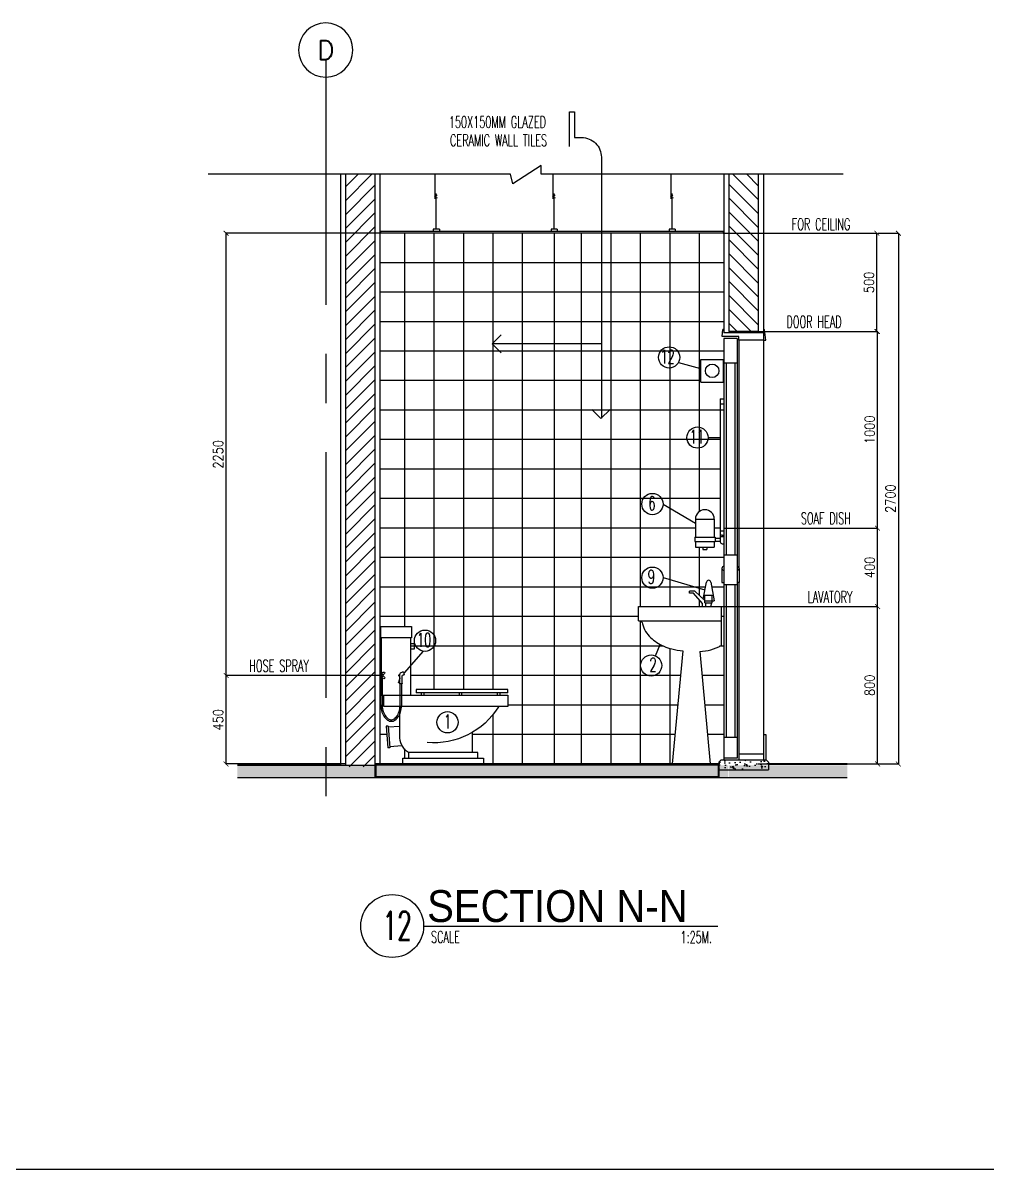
# Model space of a CAD drawing. Extents: x -233600 to -204723, y 166361 to 186286.
# Drawn here: x -214532 to -209627, y 166361 to 172192 of the extents above; entities that cross this region are included whole.
import ezdxf
from ezdxf.enums import TextEntityAlignment as Align

# ---------------------------------------------------------------- set-up
doc = ezdxf.new("R2010")
doc.units = 0
doc.header["$LTSCALE"] = 500
doc.header["$MEASUREMENT"] = 0
for name, pattern in [('CENTERX2', [4, 2.5, -0.5, 0.5, -0.5]), ('DASHED', [0.75, 0.5, -0.25]), ('HIDDEN2', [0.1875, 0.125, -0.0625])]:
    doc.linetypes.add(name, pattern=pattern)
doc.layers.get('0').update_dxf_attribs({"linetype": 'CONTINUOUS'})
doc.layers.get('DEFPOINTS').update_dxf_attribs({"linetype": 'CONTINUOUS'})
for name, color, linetype in [('AX-CR', 2, 'CONTINUOUS'), ('AX-TXT', 2, 'CONTINUOUS'), ('AXES', 11, 'CENTERX2'), ('Dimout', 4, 'CONTINUOUS'), ('DW', 7, 'CONTINUOUS'), ('ELE', 3, 'CONTINUOUS'), ('ELV', 7, 'CONTINUOUS'), ('FIX', 2, 'CONTINUOUS'), ('HatchA', 11, 'CONTINUOUS'), ('Plaster', 7, 'CONTINUOUS'), ('SANI', 2, 'CONTINUOUS'), ('Tile', 5, 'CONTINUOUS'), ('TITLE', 1, 'CONTINUOUS'), ('TXT', 2, 'CONTINUOUS'), ('TXT1', 2, 'CONTINUOUS'), ('WALL', 6, 'CONTINUOUS'), ('WallPartition', 2, 'CONTINUOUS'), ('Windows', 9, 'CONTINUOUS')]:
    doc.layers.add(name, color=color, linetype=linetype)
doc.styles.add('DIM', font='simplex.shx', dxfattribs={"width": 0.85})
doc.styles.add('ROMANS', font='romans.shx', dxfattribs={"width": 0.6})
doc.styles.add('TTXT', font='swisse.ttf', dxfattribs={"width": 0.9})
doc.dimstyles.new('DIM1-25', dxfattribs={"dimscale": 25, "dimtxt": 2, "dimasz": 1, "dimexe": 0.03, "dimexo": 0.03, "dimgap": 0.6, "dimtad": 1, "dimdec": 0, "dimdsep": 46, "dimtxsty": 'DIM', "dimblk1": 'ARCHTICK', "dimblk2": 'ARCHTICK', "dimsah": 1, "dimcen": 0.09, "dimdle": 0.03, "dimclrd": 256, "dimclrt": 2, "dimadec": 0, "dimazin": 0, "dimtfac": 1, "dimtdec": 0, "dimtix": 1, "dimtmove": 1, "dimatfit": 3, "dimldrblk": 'ARCHTICK', "dimfxl": 0, "dimtvp": 2, "dimtolj": 1, "dimtzin": 0, "dimarcsym": 0})

# ---------------------------------------------------------------- blocks, each defined once
blk = doc.blocks.new('A0-BOX')
at = {"layer": 'TITLE'}
blk.add_line((0, 0), (113.3, 0), dxfattribs=at)
blk = doc.blocks.new('_ARCHTICK')
at = {"color": 0, "linetype": 'ByBlock', "const_width": 0.15}
blk.add_lwpolyline([(-0.5, -0.5), (0.5, 0.5)], dxfattribs=at)
blk = doc.blocks.new('*D120')
at = {"layer": 'DEFPOINTS', "color": 0}
for p in [(-210966.3, 169621.9), (-210184.3, 169621.9), (-210979.1, 169222.3)]:
    blk.add_point(p, dxfattribs=at)
at = {"layer": 'Dimout', "color": 0, "lineweight": -2}
for p, q in [((-210965.6, 169621.9), (-210183.6, 169621.9)), ((-210978.4, 169222.3), (-210183.6, 169222.3))]:
    blk.add_line(p, q, dxfattribs=at)
at = {"layer": 'Dimout', "lineweight": -2}
blk.add_line((-210184.3, 169221.6), (-210184.3, 169622.7), dxfattribs=at)
at = {"layer": 'Dimout', "lineweight": -2, "xscale": 25, "yscale": 25, "zscale": 25}
for p, rotation in [((-210184.3, 169621.9), 90), ((-210184.3, 169222.3), 270)]:
    blk.add_blockref('_ARCHTICK', p, dxfattribs=dict(at, rotation=rotation))
at = {"layer": 'Dimout', "color": 2, "insert": (-210224.3, 169422.1), "char_height": 50, "attachment_point": 5, "rotation": 90, "style": 'DIM'}
blk.add_mtext('\\A1;400', dxfattribs=at)
blk = doc.blocks.new('*D119')
at = {"layer": 'DEFPOINTS', "color": 0}
for p in [(-210184.3, 171121.9), (-210184.3, 168421.9), (-210078.5, 168421.9)]:
    blk.add_point(p, dxfattribs=at)
at = {"layer": 'Dimout', "color": 0, "lineweight": -2}
for p, q in [((-210183.6, 171121.9), (-210077.7, 171121.9)), ((-210183.6, 168421.9), (-210077.7, 168421.9))]:
    blk.add_line(p, q, dxfattribs=at)
at = {"layer": 'Dimout', "lineweight": -2}
blk.add_line((-210078.5, 171122.7), (-210078.5, 168421.2), dxfattribs=at)
at = {"layer": 'Dimout', "lineweight": -2, "xscale": 25, "yscale": 25, "zscale": 25}
for p, rotation in [((-210078.5, 171121.9), 90), ((-210078.5, 168421.9), 270)]:
    blk.add_blockref('_ARCHTICK', p, dxfattribs=dict(at, rotation=rotation))
at = {"layer": 'Dimout', "color": 2, "insert": (-210118.5, 169771.9), "char_height": 50, "attachment_point": 5, "rotation": 90, "style": 'DIM'}
blk.add_mtext('\\A1;2700', dxfattribs=at)
blk = doc.blocks.new('*D117')
at = {"layer": 'DEFPOINTS', "color": 0}
for p in [(-213498.3, 171121.9), (-212712.6, 171121.9), (-212707.2, 168871.9)]:
    blk.add_point(p, dxfattribs=at)
at = {"layer": 'Dimout', "color": 0, "lineweight": -2}
for p, q in [((-212713.3, 171121.9), (-213499, 171121.9)), ((-212708, 168871.9), (-213499, 168871.9))]:
    blk.add_line(p, q, dxfattribs=at)
at = {"layer": 'Dimout', "lineweight": -2}
blk.add_line((-213498.3, 168871.2), (-213498.3, 171122.7), dxfattribs=at)
at = {"layer": 'Dimout', "lineweight": -2, "xscale": 25, "yscale": 25, "zscale": 25}
for p, rotation in [((-213498.3, 171121.9), 90), ((-213498.3, 168871.9), 270)]:
    blk.add_blockref('_ARCHTICK', p, dxfattribs=dict(at, rotation=rotation))
at = {"layer": 'Dimout', "color": 2, "insert": (-213538.3, 169996.9), "char_height": 50, "attachment_point": 5, "rotation": 90, "style": 'DIM'}
blk.add_mtext('\\A1;2250', dxfattribs=at)
blk = doc.blocks.new('*D118')
at = {"layer": 'DEFPOINTS', "color": 0}
for p in [(-210979.1, 169222.3), (-210184.3, 169222.3), (-210792.1, 168421.9)]:
    blk.add_point(p, dxfattribs=at)
at = {"layer": 'Dimout', "color": 0, "lineweight": -2}
for p, q in [((-210978.4, 169222.3), (-210183.6, 169222.3)), ((-210791.4, 168421.9), (-210183.6, 168421.9))]:
    blk.add_line(p, q, dxfattribs=at)
at = {"layer": 'Dimout', "lineweight": -2}
blk.add_line((-210184.3, 168421.2), (-210184.3, 169223.1), dxfattribs=at)
at = {"layer": 'Dimout', "lineweight": -2, "xscale": 25, "yscale": 25, "zscale": 25}
for p, rotation in [((-210184.3, 169222.3), 90), ((-210184.3, 168421.9), 270)]:
    blk.add_blockref('_ARCHTICK', p, dxfattribs=dict(at, rotation=rotation))
at = {"layer": 'Dimout', "color": 2, "insert": (-210224.3, 168822.1), "char_height": 50, "attachment_point": 5, "rotation": 90, "style": 'DIM'}
blk.add_mtext('\\A1;800', dxfattribs=at)
blk = doc.blocks.new('*D116')
at = {"layer": 'DEFPOINTS', "color": 0}
for p in [(-213498.3, 168871.9), (-212707.2, 168871.9), (-212890.5, 168421.9)]:
    blk.add_point(p, dxfattribs=at)
at = {"layer": 'Dimout', "color": 0, "lineweight": -2}
for p, q in [((-212708, 168871.9), (-213499, 168871.9)), ((-212891.2, 168421.9), (-213499, 168421.9))]:
    blk.add_line(p, q, dxfattribs=at)
at = {"layer": 'Dimout', "lineweight": -2}
blk.add_line((-213498.3, 168421.2), (-213498.3, 168872.7), dxfattribs=at)
at = {"layer": 'Dimout', "lineweight": -2, "xscale": 25, "yscale": 25, "zscale": 25}
for p, rotation in [((-213498.3, 168871.9), 90), ((-213498.3, 168421.9), 270)]:
    blk.add_blockref('_ARCHTICK', p, dxfattribs=dict(at, rotation=rotation))
at = {"layer": 'Dimout', "color": 2, "insert": (-213538.3, 168646.9), "char_height": 50, "attachment_point": 5, "rotation": 90, "style": 'DIM'}
blk.add_mtext('\\A1;450', dxfattribs=at)
blk = doc.blocks.new('COMP')
at = {"layer": 'FIX'}
for p, q in [((-0.0411, 0.35), (-0.0411, 0.6416)), ((0.1079, 0.35), (0.1079, 0.6416)), ((-0.0575, 0.6125), (-0.0575, 0.5833)), ((-0.0411, 0.6125), (-0.0575, 0.6125)), ((-0.0575, 0.5833), (-0.0411, 0.5833)), ((-0.5343, 0.3618), (-0.5343, 0.3792)), ((-0.5343, 0.3792), (-0.0685, 0.3792)), ((-0.5343, 0.3618), (-0.0685, 0.3618)), ((-0.5343, 0.35), (-0.5343, 0.2917)), ((0.1079, 0.35), (-0.5343, 0.35)), ((-0.4959, 0.35), (-0.4959, 0.3618)), ((-0.4825, 0.35), (-0.4825, 0.3618)), ((-0.301, 0.35), (-0.301, 0.3618)), ((-0.2876, 0.35), (-0.2876, 0.3618)), ((-0.1087, 0.35), (-0.1087, 0.3618)), ((-0.0953, 0.35), (-0.0953, 0.3618)), ((-0.0685, 0.3792), (-0.0685, 0.3618)), ((0.0971, 0.2917), (0.0971, 0.35)), ((-0.5343, 0.2917), (0.0971, 0.2917)), ((0.0146, 0.1458), (0.0146, 0.2917)), ((0.0146, 0.1914), (0.0738, 0.1873)), ((0.0741, 0.1923), (0.0665, 0.0825)), ((0.0741, 0.1923), (0.0841, 0.1916)), ((0.0841, 0.1916), (0.0765, 0.0818)), ((-0.3528, 0.1603), (-0.3528, 0.0583)), ((-0.382, 0.0583), (-0.0292, 0.0583)), ((-0.382, 0.0292), (-0.382, 0.0583)), ((-0.0292, 0.0583), (-0.0292, 0.0292)), ((0.0027, 0.092), (0.0669, 0.0875)), ((0.0665, 0.0825), (0.0765, 0.0818))]:
    blk.add_line(p, q, dxfattribs=at)
for points in [[(0.1117, 0.6416), (0.1117, 0.7), (-0.0449, 0.7), (-0.0449, 0.6416)], [(0, 0), (0, 0.0292), (-0.4111, 0.0292), (-0.4111, 0)]]:
    blk.add_lwpolyline(points, close=True, dxfattribs=at)
for centre, radius, start, end in [((-0.1594, 0.4916), 0.3837, 211.41144, 275.3446), ((-0.0802, 0.1385), 0.0951, 302.4712, 4.3987)]:
    blk.add_arc(centre, radius, start, end, dxfattribs=at)
blk = doc.blocks.new('A$C03B742BD')
at = {"layer": 'SANI'}
for p, q in [((0, 0.238), (0, 0.247)), ((0.003, 0.25), (0.01, 0.25)), ((0.003, 0.235), (0.007, 0.235)), ((0.0225, 0.192), (0.0225, 0.2375)), ((0.1091, 0.234), (0.1003, 0.2428)), ((0.1155, 0.2404), (0.1067, 0.2492)), ((0.01, 0.192), (0.01, 0.232)), ((0.012, 0.19), (0.0205, 0.19)), ((0.0225, 0.221), (0.0291, 0.197)), ((0.0225, 0.2172), (0.0282, 0.1967)), ((0.1091, 0.2324), (0.1003, 0.2237)), ((0.1155, 0.2261), (0.1067, 0.2173))]:
    blk.add_line(p, q, dxfattribs=at)
for points in [[(0.0225, 0.2283, 0.064258), (0.0248, 0.2292, 0.106392), (0.0269, 0.2311, 0.159292), (0.0277, 0.2335, 0.159292), (0.0269, 0.236, 0.106392), (0.0248, 0.2379, 0.066222), (0.0224, 0.2388, 0.057624)], [(0.0225, 0.2303, 0.046557), (0.0238, 0.2309, 0.106392), (0.0253, 0.2323, 0.159292), (0.0257, 0.2335, 0.159292), (0.0253, 0.2348, 0.106392), (0.0238, 0.2362, 0.046557), (0.0225, 0.2367, 0.057624)], [(0.12, 0.2271), (0.12, 0.09, -0.060702), (0.1156, 0.0539, -0.074102), (0.1043, 0.0264, -0.106911), (0.0852, 0.0059, -0.152771), (0.0663, 0, -0.152771), (0.0473, 0.0059, -0.106911), (0.0282, 0.0264, -0.074102), (0.0169, 0.0539, -0.060702), (0.0125, 0.09), (0.0125, 0.19)], [(0.1125, 0.2231), (0.1125, 0.09, -0.060702), (0.1083, 0.0557, -0.074102), (0.0978, 0.0302, -0.106911), (0.0809, 0.0121, -0.152771), (0.0663, 0.0075, -0.152771), (0.0516, 0.0121, -0.106911), (0.0347, 0.0302, -0.074102), (0.0242, 0.0557, -0.060702), (0.02, 0.09), (0.02, 0.19)]]:
    blk.add_lwpolyline(points, format="xyb", dxfattribs=at)
blk.add_circle((0.1163, 0.2332), 0.0072, dxfattribs=at)
for centre, radius, start, end in [((0.003, 0.247), 0.003, 90, 180), ((0.003, 0.238), 0.003, 180, 270), ((0.007, 0.232), 0.003, 0, 90), ((0.01, 0.2375), 0.0125, 0, 90), ((0.1035, 0.246), 0.0045, 45, 225), ((0.012, 0.192), 0.002, 180, 270), ((0.0205, 0.192), 0.002, 270, 0), ((0.0286, 0.1968), 0.0005, 194.53893, 16.23807), ((0.1035, 0.2205), 0.0045, 135, 315)]:
    blk.add_arc(centre, radius, start, end, dxfattribs=at)
blk = doc.blocks.new('*D125')
at = {"layer": 'DEFPOINTS', "color": 0}
for p in [(-210702.8, 170621.9), (-210184.3, 170621.9), (-210966.3, 169621.9)]:
    blk.add_point(p, dxfattribs=at)
at = {"layer": 'Dimout', "color": 0, "lineweight": -2}
for p, q in [((-210702, 170621.9), (-210183.6, 170621.9)), ((-210965.6, 169621.9), (-210183.6, 169621.9))]:
    blk.add_line(p, q, dxfattribs=at)
at = {"layer": 'Dimout', "lineweight": -2}
blk.add_line((-210184.3, 169621.2), (-210184.3, 170622.7), dxfattribs=at)
at = {"layer": 'Dimout', "lineweight": -2, "xscale": 25, "yscale": 25, "zscale": 25}
for p, rotation in [((-210184.3, 170621.9), 90), ((-210184.3, 169621.9), 270)]:
    blk.add_blockref('_ARCHTICK', p, dxfattribs=dict(at, rotation=rotation))
at = {"layer": 'Dimout', "color": 2, "insert": (-210224.3, 170121.9), "char_height": 50, "attachment_point": 5, "rotation": 90, "style": 'DIM'}
blk.add_mtext('\\A1;1000', dxfattribs=at)
blk = doc.blocks.new('*D115')
at = {"layer": 'DEFPOINTS', "color": 0}
for p in [(-210970, 171121.9), (-210188.1, 171121.9), (-210791.3, 170621.9)]:
    blk.add_point(p, dxfattribs=at)
at = {"layer": 'Dimout', "color": 0, "lineweight": -2}
for p, q in [((-210969.3, 171121.9), (-210187.3, 171121.9)), ((-210790.6, 170621.9), (-210187.3, 170621.9))]:
    blk.add_line(p, q, dxfattribs=at)
at = {"layer": 'Dimout', "lineweight": -2}
blk.add_line((-210188.1, 170621.2), (-210188.1, 171122.7), dxfattribs=at)
at = {"layer": 'Dimout', "lineweight": -2, "xscale": 25, "yscale": 25, "zscale": 25}
for p, rotation in [((-210188.1, 171121.9), 90), ((-210188.1, 170621.9), 270)]:
    blk.add_blockref('_ARCHTICK', p, dxfattribs=dict(at, rotation=rotation))
at = {"layer": 'Dimout', "color": 2, "insert": (-210228.1, 170871.9), "char_height": 50, "attachment_point": 5, "rotation": 90, "style": 'DIM'}
blk.add_mtext('\\A1;500', dxfattribs=at)
blk = doc.blocks.new('walling')
at = {"layer": 'ELV'}
blk.add_line((0.1363, -1.1797), (-0.4198, -1.1797), dxfattribs=at)
blk.add_lwpolyline([(-0.025, -0.176), (-0.025, 0), (0, 0), (0, -0.1306), (0.0363, -0.1306, -0.414214), (0.1363, -0.2306), (0.1363, -1.5582)], format="xyb", dxfattribs=at)
at = {"layer": 'WALL'}
for p, q in [((-0.4198, -1.1797), (-0.3736, -1.1334)), ((-0.4198, -1.1797), (-0.3736, -1.2259)), ((0.1345, -1.56), (0.0882, -1.5137)), ((0.1345, -1.56), (0.1808, -1.5137))]:
    blk.add_line(p, q, dxfattribs=at)
at = {"layer": 'TXT', "style": 'ROMANS', "width": 0.6}
for s, p in [('150X150MM GLAZED', (-0.639, -0.0816)), ('CERAMIC WALL TILES', (-0.6331, -0.1746))]:
    blk.add_text(s, height=0.06, dxfattribs=at).set_placement(p)
blk = doc.blocks.new('GAN')
for p, q in [((-0.0212, 0.1644), (-0.0212, 0.29)), ((-0.0155, 0.01), (-0.0155, 0.1918)), ((0, 0.01), (-0.031, 0.01)), ((-0.031, 0.01), (-0.031, 0)), ((0, 0.01), (0, 0))]:
    blk.add_line(p, q)
blk.add_lwpolyline([(-0.0118, 0.184), (-0.024, 0.1754), (-0.0113, 0.1703)])
blk = doc.blocks.new('AXU')
at = {"layer": 'AX-CR'}
blk.add_circle((0, 350), 350, dxfattribs=at)
at = {"layer": 'AX-TXT', "style": 'ROMANS'}
blk.add_attdef('AX', text='', height=250, dxfattribs=at).set_placement((0, 350), align=Align.MIDDLE)

msp = doc.modelspace()

# ---------------------------------------------------------------- hatches: boundary and pattern name
at = {"layer": 'HatchA'}
h = msp.add_hatch(dxfattribs=at)
h.set_pattern_fill('ANSI31', color=256, scale=400, style=0)
h.set_pattern_definition([(45, (-23631.326, -13159.053), (-35.355339, 35.355339), [])])
h.paths.add_polyline_path([(-212741.3, 171421.9), (-212891.3, 171421.9), (-212891.3, 168406.9), (-212741.3, 168406.9)])
h = msp.add_hatch(dxfattribs=at)
h.set_pattern_fill('ANSI31', color=256, scale=400, style=0)
h.set_pattern_definition([(135, (-469932.78, -28407.297), (35.355339, 35.355339), [])])
h.paths.add_polyline_path([(-210941.3, 171421.9), (-210791.3, 171421.9), (-210791.3, 170621.9), (-210941.3, 170621.9)])
at = {"layer": 'Windows'}
h = msp.add_hatch(dxfattribs=at)
h.set_pattern_fill('AR-CONC', color=256, scale=10, style=0)
h.set_pattern_definition([(130, (-461793.57, -12581.39), (-71.726018, -6.275213), [7.5, -82.5]), (185, (-461793.57, -12581.39), (13.875133, 75.219213), [6, -66]), (79.5486, (-461799.55, -12581.91), (-57.850938, 68.943954), [6.374019, -70.114211]), (133.8158, (-461793.57, -12561.39), (-106.724105, -16.551901), [11.25, -123.75]), (83.3644, (-461802.46, -12562.77), (-93.46627, 97.411787), [9.56103, -105.1713]), (188.8158, (-461793.57, -12561.39), (-93.466195, 97.41186), [9, -99]), (159, (-461803.57, -12566.39), (-59.690705, -40.261889), [7.5, -82.5]), (214, (-461803.57, -12566.39), (-24.331533, 72.515005), [6, -66]), (108.5486, (-461808.545, -12569.745), (-84.022263, 32.25305), [6.374019, -70.114211]), (142.5, (-461793.57, -12581.39), (-1.2159855, 33.2893854), [0, -65.2, 0, -67, 0, -66.25]), (172.5, (-461793.57, -12581.39), (-26.3069537, 39.441171), [0, -38.2, 0, -63.7, 0, -25.25]), (212.5, (-461771.27, -12581.39), (-53.3822436, -2.2554872), [0, -25, 0, -78, 0, -103.5]), (222.5, (-461761.27, -12581.39), (-58.318617, 10.010498), [0, -32.5, 0, -51.8, 0, -73.5])])
h.paths.add_polyline_path([(-210981.3, 168441.9), (-210991.3, 168431.9), (-210991.3, 168391.9), (-210739.3, 168391.9), (-210739.3, 168431.9), (-210749.3, 168441.9)])
h = msp.add_hatch(dxfattribs=at)
h.set_pattern_fill('AR-SAND', color=256, scale=25, style=0)
h.set_pattern_definition([(37.5, (6104.55, -3e-09), (-1.574834, 48.170594), [0, -38, 0, -42.5, 0, -40.625]), (7.5, (6104.55, -3e-09), (44.244418, 70.553652), [0, -20.5, 0, -34.25, 0, -13.125]), (327.5, (6073.8, -3e-09), (77.8535465, 0.1414763), [0, -12.5, 0, -45, 0, -58.75]), (317.5, (6073.8, -3e-09), (75.153165, 21.941889), [0, -6.25, 0, -29.5, 0, -33.75])])
h.paths.add_polyline_path([(-212741.3, 168415.9), (-213440.2, 168415.9), (-213440.2, 168351.9), (-212741.3, 168351.9)])
h.paths.add_polyline_path([(-210945.3, 168415.9), (-212737.3, 168415.9), (-212737.3, 168355.9), (-210945.3, 168355.9)])
h.paths.add_polyline_path([(-210338.8, 168415.9), (-210941.3, 168415.9), (-210941.3, 168351.9), (-210338.8, 168351.9)])

# ---------------------------------------------------------------- linework, layer by layer
msp.add_line((-212712.6, 171131.9), (-210970, 171131.9))
at = {"layer": 'AXES'}
msp.add_line((-212991.3, 172007.8), (-212991.3, 168099.3), dxfattribs=at)
at = {"layer": 'DW'}
for p, q in [((-211196.7, 170464), (-211085.2, 170434)), ((-211046.5, 170082.4), (-210984.4, 170082.4)), ((-211275.5, 169744.2), (-211110.8, 169647.2)), ((-211275.6, 169369.8), (-211062.5, 169308.1)), ((-211313.9, 168972.2), (-211290.2, 169030.3)), ((-212495.4, 168995.8), (-212592, 168886.1))]:
    msp.add_line(p, q, dxfattribs=at)
at = {"layer": 'ELE'}
msp.add_lwpolyline([(-210359.9, 171421.9), (-211896.3, 171421.9), (-211896.3, 171467.1), (-212039.8, 171373.7), (-212051.6, 171421.9), (-212318.4, 171421.9), (-213590.1, 171421.9)], dxfattribs=at)
at = {"layer": 'FIX', "color": 2}
for centre in [(-211244.5, 170490.1), (-211100.4, 170082.4), (-211329.5, 169744.2), (-211329.5, 169369.8), (-212486.2, 169049), (-211335.9, 168922.9), (-212371.8, 168634.1)]:
    msp.add_circle(centre, 54, dxfattribs=at)
at = {"layer": 'Plaster'}
for p, q in [((-212916.3, 171421.9), (-212916.3, 168415.9)), ((-212716.3, 171421.9), (-212716.3, 168421.9)), ((-210966.3, 171421.9), (-210966.3, 170614.6)), ((-210764.3, 171421.9), (-210764.3, 170614.6)), ((-212712.6, 171131.9), (-212712.6, 171121.9)), ((-210970, 171131.9), (-210970, 171121.9)), ((-210764.3, 168471.9), (-210889.9, 168471.9)), ((-213440.2, 168418.9), (-212916.3, 168418.9)), ((-210991.3, 168421.9), (-212741.3, 168421.9)), ((-210991.3, 168415.9), (-212741.3, 168415.9)), ((-210338.8, 168421.9), (-210739.3, 168421.9))]:
    msp.add_line(p, q, dxfattribs=at)
at = {"layer": 'SANI'}
for p, q in [((-211083.1, 170364.4), (-211083.1, 170479.5)), ((-211083.1, 170479.5), (-210968, 170479.5)), ((-210968, 170364.4), (-210968, 170479.5)), ((-211083.1, 170364.4), (-210968, 170364.4)), ((-210984.4, 170279.5), (-210966.3, 170279.5)), ((-210984.4, 170279.5), (-210984.4, 169579.5)), ((-210984.4, 170253.2), (-210966.3, 170253.2)), ((-211110.8, 169667.4), (-211014.9, 169667.4)), ((-211110.8, 169667.4), (-211110.8, 169576.5)), ((-211014.9, 169667.4), (-211014.9, 169576.5)), ((-210984.4, 169608.3), (-210966.3, 169608.3)), ((-211114.6, 169576.5), (-211011, 169576.5)), ((-211114.6, 169576.5), (-211114.6, 169553.4)), ((-211114.6, 169553.4), (-211011, 169553.4)), ((-211110.8, 169553.4), (-211110.8, 169525.1)), ((-211014.9, 169553.4), (-211014.9, 169525.1)), ((-211011, 169576.5), (-211011, 169553.4)), ((-211011, 169571.3), (-210984.5, 169571.3)), ((-211011, 169555.9), (-210984.5, 169555.9)), ((-210984.5, 169577.1), (-210984.5, 169551.8)), ((-210984.4, 169579.5), (-210966.3, 169579.5)), ((-210974.9, 169586.7), (-210969.1, 169586.7)), ((-211110.8, 169525.1), (-211014.9, 169525.1)), ((-211073.4, 169525.1), (-211073.4, 169513.6)), ((-211073.4, 169513.6), (-211052.3, 169513.6)), ((-211052.3, 169525.1), (-211052.3, 169513.6)), ((-210974.9, 169542.2), (-210969.1, 169542.2)), ((-211070.7, 169260.5), (-211054.9, 169347.3)), ((-211032.4, 169347.3), (-211014.9, 169251.1)), ((-211113.7, 169301.8), (-211140.8, 169301.8)), ((-211140.8, 169290.8), (-211140.8, 169301.8)), ((-211121.2, 169290.8), (-211140.8, 169290.8)), ((-211074.7, 169237.5), (-211121.2, 169290.8)), ((-211113.7, 169301.8), (-211063.5, 169253.7)), ((-211063.5, 169242.3), (-211063.5, 169280.7)), ((-211025.2, 169242.3), (-211025.1, 169280.7)), ((-211400, 169211.3), (-211400, 169222.3)), ((-211074.7, 169222.3), (-211074.7, 169237.5)), ((-211063.5, 169251.1), (-211014.9, 169251.1)), ((-211058.7, 169222.3), (-211058.7, 169242.3)), ((-211030, 169222.3), (-211029.9, 169242.3))]:
    msp.add_line(p, q, dxfattribs=at)
at = {"layer": 'SANI', "linetype": 'Continuous'}
for p, q in [((-211400, 169222.3), (-210979.1, 169222.3)), ((-211400, 169150.4), (-211400, 169221.9)), ((-210979.1, 169222.3), (-210979.1, 169024.6)), ((-211400, 169150.4), (-210979.1, 169150.4)), ((-211174.5, 168996.7), (-211228.6, 168421.9)), ((-211089, 168994.4), (-211035.1, 168421.9))]:
    msp.add_line(p, q, dxfattribs=at)
at = {"layer": 'SANI', "color": 6}
msp.add_line((-212493.3, 167597.7), (-210997.1, 167597.7), dxfattribs=at)
at = {"layer": 'SANI', "linetype": 'DASHED'}
msp.add_lwpolyline([(-211063.5, 169280.7), (-211025.1, 169280.7)], dxfattribs=at)
msp.add_lwpolyline([(-211063.5, 169242.3), (-211025.2, 169242.3, -0.499277)], format="xyb", dxfattribs=at)
at = {"layer": 'SANI', "linetype": 'Continuous'}
msp.add_lwpolyline([(-211398.3, 169150.4, -0.355712), (-211379.3, 169135.4, 0.103437), (-211364, 169096.1, 0.107169), (-211307.9, 169040.7, 0.077294), (-211231.2, 169007.2, 0.037007), (-211174.5, 168996.7, 0.037007)], format="xyb", dxfattribs=at)
at = {"layer": 'SANI'}
msp.add_circle((-211025.6, 170422), 34.4, dxfattribs=at)
for centre, radius, start, end in [((-211062.8, 169667.4), 47.9, 0, 180), ((-210974.9, 169577.1), 9.59, 90, 180), ((-210974.9, 169551.8), 9.59, 180, 270), ((-211043.6, 169345.1), 11.5, 9.52728, 170.47272)]:
    msp.add_arc(centre, radius, start, end, dxfattribs=at)
at = {"layer": 'SANI', "linetype": 'Continuous'}
msp.add_arc((-211095.2, 169231.2), 237, 271.49961, 299.3242, dxfattribs=at)
at = {"layer": 'Tile'}
for p, q in [((-210966.3, 171121.9), (-212716.3, 171121.9)), ((-212591.3, 171121.9), (-212591.3, 169121.9)), ((-212441.3, 171121.9), (-212441.3, 168801.1)), ((-212291.3, 171121.9), (-212291.3, 168801.1)), ((-212141.3, 171121.9), (-212141.3, 168801.1)), ((-211991.3, 171121.9), (-211991.3, 168421.9)), ((-211828.8, 171121.9), (-211828.8, 168421.9)), ((-211691.3, 171121.9), (-211691.3, 168421.9)), ((-211541.3, 171121.9), (-211541.3, 168421.9)), ((-211391.3, 171121.9), (-211391.3, 169222.3)), ((-211241.3, 171121.9), (-211241.3, 169222.3)), ((-211091.3, 171121.9), (-211091.3, 169706)), ((-210966.3, 170971.9), (-212716.3, 170971.9)), ((-210966.3, 170821.9), (-212716.3, 170821.9)), ((-210966.3, 170671.9), (-212716.3, 170671.9)), ((-210966.3, 170521.9), (-212716.3, 170521.9)), ((-211083.1, 170371.9), (-212716.3, 170371.9)), ((-210966.3, 170221.9), (-212716.3, 170221.9)), ((-210984.4, 170071.9), (-212716.3, 170071.9)), ((-210984.4, 169921.9), (-212716.3, 169921.9)), ((-210984.4, 169771.9), (-212716.3, 169771.9)), ((-211110.8, 169621.9), (-212716.3, 169621.9)), ((-210984.4, 169621.9), (-211014.9, 169621.9)), ((-211091.3, 169525.1), (-211091.3, 169280.3)), ((-210966.3, 169471.9), (-212716.3, 169471.9)), ((-211059.5, 169321.9), (-212716.3, 169321.9)), ((-210966.3, 169321.9), (-211027.8, 169321.9)), ((-211091.3, 169256.6), (-211091.3, 169222.3)), ((-211400, 169171.9), (-212716.3, 169171.9)), ((-211391.3, 169150.4), (-211391.3, 168421.9)), ((-210966.3, 169171.9), (-210979.1, 169171.9)), ((-211273, 169021.9), (-212558.2, 169021.9)), ((-210966.3, 169021.9), (-210987.8, 169021.9)), ((-211241.3, 169010.1), (-211241.3, 168421.9)), ((-211186.2, 168871.9), (-212558.2, 168871.9)), ((-210966.3, 168871.9), (-211077.5, 168871.9)), ((-212141.3, 168672.7), (-212141.3, 168421.9)), ((-211200.4, 168721.9), (-212065, 168721.9)), ((-210966.3, 168721.9), (-211063.4, 168721.9)), ((-212680.6, 168571.9), (-212716.3, 168571.9)), ((-211214.5, 168571.9), (-212246.5, 168571.9)), ((-210966.3, 168571.9), (-211049.2, 168571.9)), ((-212591.3, 168498.6), (-212591.3, 168451.1))]:
    msp.add_line(p, q, dxfattribs=at)
at = {"layer": 'TITLE', "color": 6}
msp.add_circle((-212653.3, 167597.7), 160, dxfattribs=at)
at = {"layer": 'WALL'}
for p, q in [((-212891.3, 171421.9), (-212891.3, 168415.9)), ((-212741.3, 171421.9), (-212741.3, 168351.9)), ((-210941.3, 171421.9), (-210941.3, 170621.9)), ((-210791.3, 171421.9), (-210791.3, 170621.9)), ((-210791.3, 170621.9), (-210941.3, 170621.9)), ((-210991.3, 168431.9), (-210981.3, 168441.9)), ((-210749.3, 168441.9), (-210981.3, 168441.9)), ((-210739.3, 168431.9), (-210749.3, 168441.9)), ((-213440.2, 168415.9), (-212741.3, 168415.9)), ((-212737.3, 168415.9), (-212737.3, 168355.9)), ((-210995.3, 168415.9), (-210995.3, 168355.9)), ((-210995.3, 168415.9), (-210991.3, 168415.9)), ((-210991.3, 168431.9), (-210991.3, 168351.9)), ((-210991.3, 168391.9), (-210739.3, 168391.9)), ((-210739.3, 168431.9), (-210739.3, 168391.9)), ((-210338.8, 168418.9), (-210739.3, 168418.9)), ((-210338.8, 168351.9), (-213440.2, 168351.9)), ((-210995.3, 168355.9), (-212737.3, 168355.9))]:
    msp.add_line(p, q, dxfattribs=at)
at = {"layer": 'WallPartition', "linetype": 'HIDDEN2', "const_width": 2}
msp.add_lwpolyline([(-212739.3, 168415.9), (-212739.3, 168353.9), (-210993.3, 168353.9), (-210993.3, 168415.9)], dxfattribs=at)
at = {"layer": 'Windows'}
for p, q in [((-210975.4, 170595.9), (-210970.9, 170632.9)), ((-210966.3, 170632.9), (-210970.9, 170632.9)), ((-210764.3, 170614.6), (-210966.3, 170614.6)), ((-210764.3, 170632.9), (-210759.7, 170632.9)), ((-210764.3, 170614.6), (-210764.3, 168441.9)), ((-210752.9, 170577.3), (-210759.7, 170632.9)), ((-210889.9, 170595.9), (-210975.4, 170595.9)), ((-210966.3, 170586.6), (-210966.3, 168441.9)), ((-210899, 170586.6), (-210966.3, 170586.6)), ((-210899, 170586.6), (-210899, 168451.3)), ((-210889.9, 170577.3), (-210889.9, 170595.9)), ((-210889.9, 170577.3), (-210889.9, 169421)), ((-210764.3, 170577.3), (-210889.9, 170577.3)), ((-210764.3, 170577.3), (-210752.9, 170577.3)), ((-210899, 170461.3), (-210966.3, 170461.3)), ((-210955.2, 170461.3), (-210955.2, 169484.6)), ((-210910.1, 170461.3), (-210910.1, 169484.6)), ((-210899, 169484.6), (-210966.3, 169484.6)), ((-210976.2, 169417.1), (-210976.2, 169344.4)), ((-210889.1, 169417.1), (-210889.1, 169344.4)), ((-210976.2, 169344.4), (-210966.3, 169344.4)), ((-210899, 169333.6), (-210966.3, 169333.6)), ((-210955.2, 169333.6), (-210955.2, 168556.6)), ((-210910.1, 169333.6), (-210910.1, 168556.6)), ((-210889.1, 169344.4), (-210899, 169344.4)), ((-210889.9, 169344.4), (-210889.9, 168441.9)), ((-210899, 168556.6), (-210966.3, 168556.6)), ((-210764.3, 168571.9), (-210753.2, 168571.9)), ((-210753.2, 168571.9), (-210753.2, 168441.9)), ((-210899, 168451.3), (-210966.3, 168451.3))]:
    msp.add_line(p, q, dxfattribs=at)
for centre, start, end in [((-210966.3, 169417.1), 90, 270), ((-210899, 169417.1), 270, 90)]:
    msp.add_arc(centre, 9.89, start, end, dxfattribs=at)

# ---------------------------------------------------------------- block references
for name, p, xscale, yscale, zscale in [('A0-BOX', (-233600.1, 166361.3), 250, 250, 250), ('GAN', (-212413.3, 171131.9), 1000, 1000, 1000), ('GAN', (-211813.3, 171131.9), 1000, 1000, 1000), ('GAN', (-211213.3, 171131.9), 1000, 1000, 1000)]:
    msp.add_blockref(name, p, dxfattribs=dict(xscale=xscale, yscale=yscale, zscale=zscale))
at = {"layer": 'AXES'}
ref = msp.add_blockref('AXU', (-212991.3, 172191.7), dxfattribs=dict(at, xscale=-0.3942857142857143, yscale=0.3942857142857143, zscale=0.3942857142857143, rotation=180))
ref.add_attrib('AX', 'D', dxfattribs={"layer": 'AX-TXT', "color": 6, "height": 98.6, "style": 'ROMANS'}).set_placement((-212991.3, 172053.7), align=Align.MIDDLE)
at = {"layer": 'SANI', "xscale": -1000, "yscale": 1000, "zscale": 1000}
msp.add_blockref('A$C03B742BD', (-212592, 168639.1), dxfattribs=at)
at = {"layer": 'WALL', "xscale": 1000, "yscale": 1000, "zscale": 1000}
msp.add_blockref('walling', (-211725.7, 171739.2), dxfattribs=at)
at = {"layer": 'Windows', "xscale": -1000, "yscale": 1000, "zscale": 1000}
msp.add_blockref('COMP', (-212599.3, 168421.9), dxfattribs=at)

# ---------------------------------------------------------------- texts
at = {"layer": 'TITLE', "style": 'ROMANS', "width": 0.6}
msp.add_text('12', height=143.92, dxfattribs=at).set_placement((-212702, 167528.2))
at = {"layer": 'TXT', "style": 'ROMANS', "width": 0.6}
for s, height, p in [('FOR CEILING', 60, (-210620.7, 171137.5)), ('DOOR HEAD', 60, (-210647.7, 170641.2)), ('12', 70, (-211288.5, 170459.3)), ('11', 70, (-211139.7, 170051.5)), ('6', 70, (-211350.1, 169713.3)), ('SOAF DISH', 60, (-210574.7, 169641.2)), ('9', 70, (-211353.3, 169338.9)), ('LAVATORY', 60, (-210540.5, 169241.6)), ('10', 70, (-212526.8, 169018.1)), ('HOSE SPRAY', 60, (-213380.7, 168891.2)), ('2', 70, (-211344.4, 168892)), ('1', 70, (-212389.4, 168603.3)), ('SCALE', 60, (-212455.5, 167512.2)), ('1:25M.', 60, (-211187, 167510.9))]:
    msp.add_text(s, height=height, dxfattribs=at).set_placement(p)
at = {"layer": 'TXT1', "color": 6, "style": 'TTXT', "width": 0.9}
msp.add_text('SECTION N-N', height=162.094, dxfattribs=at).set_placement((-212475.4, 167618.1))

# ---------------------------------------------------------------- dimensions: what is measured, and where the dimension line sits
at = {"layer": 'Dimout'}
for base, p1, p2, picture, middle in [((-213498.3, 171121.9), (-212707.2, 168871.9), (-212712.6, 171121.9), '*D117', (-213538.3, 169996.9)), ((-210188.1, 171121.9), (-210791.3, 170621.9), (-210970, 171121.9), '*D115', (-210228.1, 170871.9)), ((-210078.5, 168421.9), (-210184.3, 171121.9), (-210184.3, 168421.9), '*D119', (-210118.5, 169771.9)), ((-210184.3, 170621.9), (-210966.3, 169621.9), (-210702.8, 170621.9), '*D125', (-210224.3, 170121.9)), ((-210184.3, 169621.9), (-210979.1, 169222.3), (-210966.3, 169621.9), '*D120', (-210224.3, 169422.1)), ((-210184.3, 169222.3), (-210792.1, 168421.9), (-210979.1, 169222.3), '*D118', (-210224.3, 168822.1)), ((-213498.3, 168871.9), (-212890.5, 168421.9), (-212707.2, 168871.9), '*D116', (-213538.3, 168646.9))]:
    dim = msp.add_linear_dim(base=base, p1=p1, p2=p2, angle=90, dimstyle='DIM1-25', dxfattribs=at)
    dim.commit()
    dim.dimension.update_dxf_attribs({"geometry": picture, "text_midpoint": middle})

doc.saveas('drawing.dxf')
